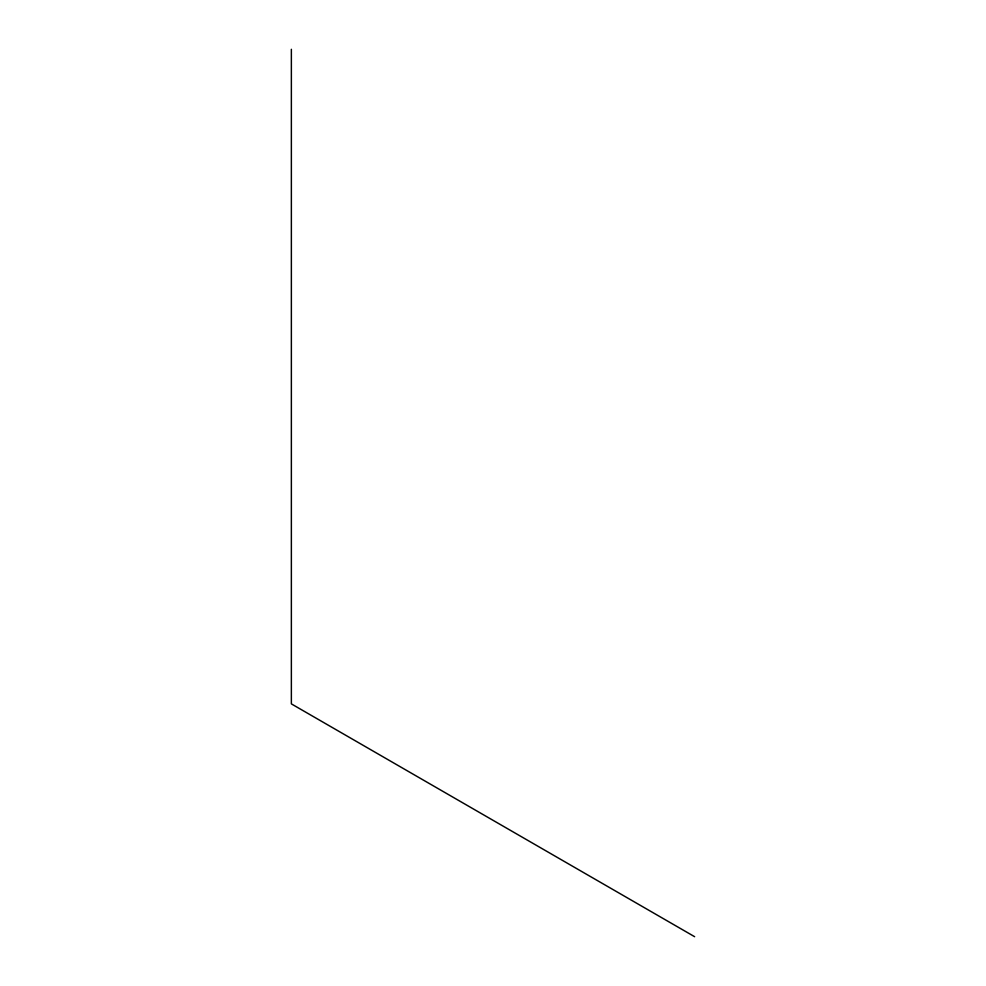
<?xml version="1.0" encoding="UTF-8"?>
<svg xmlns="http://www.w3.org/2000/svg" width="986" height="986" viewBox="0 0 986 986"><rect width="100%" height="100%" fill="white"/><g stroke="black" fill="none" stroke-linecap="round" stroke-linejoin="round"><path stroke-width="1.48" d="M694.637 936.7L291.363 703.881L291.363 49.3"/></g></svg>
